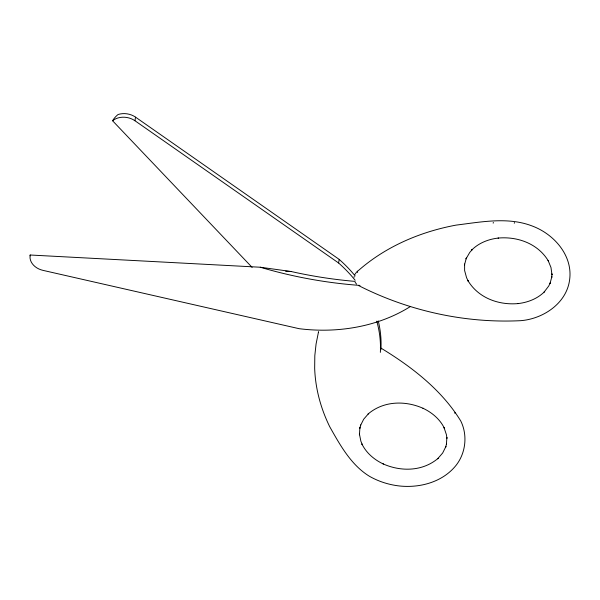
<?xml version="1.0" encoding="UTF-8"?>
<svg xmlns="http://www.w3.org/2000/svg" width="600" height="600" viewBox="0 0 600 600"><rect width="100%" height="100%" fill="white"/><g stroke="black" fill="none" stroke-linecap="round" stroke-linejoin="round"><path stroke-width="0.9" d="M355.155 280.252A151.102 117.593 9.4 0 0 338.595 262.987L134.947 120.735L135.54 117.142A16.372 12.742 9.4 0 0 118.05 114.525A22.447 19.53 -70.9 0 0 112.56 120.75L252.135 267.405M318.39 332.565L318.525 331.77L316.072 344.025L314.812 355.665L314.67 368.303C315.368 388.515 320.752 408.382 329.625 426.51L330 427.207C340.282 445.418 351.293 465.285 369.668 476.415C378.877 481.627 389.153 484.845 399.66 486C419.498 488.048 441.188 482.415 454.658 467.025C465.577 454.68 468.075 435.877 460.815 421.088C441.66 389.775 411.375 366.525 380.34 347.73M338.595 262.987L339.195 259.395L135.54 117.142M354.075 277.26L354.202 276.472M357.532 272.55L357.668 271.763M454.83 413.303L454.957 412.515M493.192 223.17L493.32 222.382M514.283 223.275L514.41 222.487M354.788 274.507L356.865 271.695M357.397 271.192L358.47 270.495C385.86 246.442 420.465 231.735 456.082 225.112C481.268 222 508.463 216.548 532.852 226.252C554.04 234.345 572.678 255.382 569.692 279.233C566.955 303.12 543.375 318.862 520.778 320.67C464.933 323.438 408.472 310.913 358.665 285.6M30.375 255.833A22.447 3.225 3 0 1 30.188 255.007L260.28 267.233L291.21 271.53A368.58 286.845 9.4 0 0 355.087 281.392M285.608 271.2L291.21 271.53M356.558 284.123L355.125 282.233M410.46 306.48A151.102 117.593 9.4 0 1 299.115 328.688L42.96 270.36A16.372 12.742 9.4 0 1 30.188 255.007M360.007 285.428A368.58 286.845 9.4 0 1 260.28 267.233M376.77 321.18A151.102 117.593 9.4 0 1 380.362 352.365M112.56 120.75A16.372 12.742 9.4 0 1 134.947 120.735M339.195 259.395A151.102 117.593 9.4 0 1 355.155 275.925M378.24 320.895A151.102 117.593 9.4 0 1 380.903 349.688M464.61 264.18L464.61 270.51L466.567 277.71L468.232 281.19L467.873 280.515C478.26 297.975 498.697 305.385 518.287 303.562L517.98 303.593C527.842 302.498 537.645 298.665 544.702 291.525L544.118 292.065L548.685 286.072L550.32 282.788L549.99 283.62L551.857 276.683L551.722 277.47L551.947 273.877L551.985 274.778L550.98 267.517L548.1 260.452L548.46 261.135C538.072 243.667 517.635 236.265 498.053 238.08L498.353 238.058C488.49 239.145 478.688 242.985 471.63 250.125L472.215 249.577L469.725 252.472L466.02 258.855L466.342 258.03L464.475 264.968L464.61 264.18M359.903 427.627L359.445 434.798L359.4 433.905L360.862 441.15L362.295 444.683L361.92 443.985C366.3 453.015 374.355 459.803 383.347 464.002L383.07 463.882C401.033 471.9 422.752 471.457 438.21 458.265L437.64 458.79L442.643 453.03L445.92 446.475L445.597 447.315L446.543 443.842L446.408 444.63L446.873 437.46L446.91 438.353L446.423 434.715L444.022 427.575L444.397 428.272C440.01 419.243 431.955 412.455 422.97 408.255L423.248 408.375C405.285 400.357 383.558 400.8 368.108 413.993L368.67 413.467L363.675 419.228L360.39 425.783L360.72 424.942L359.775 428.415L359.903 427.627"/></g></svg>
